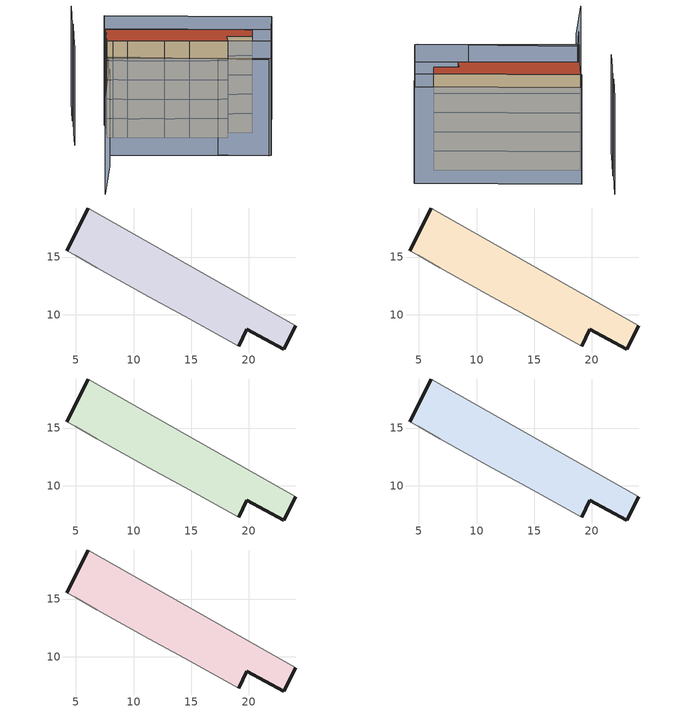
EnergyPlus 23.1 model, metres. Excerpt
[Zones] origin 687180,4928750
a59ca468382bb8e0_F0_whole
 floor ground (EU_floor_Construction): 24.07,9.02 23.02,7.02 19.8,8.72 19.14,7.27 14.44,9.85 11.32,11.57 6.81,14.05 4.93,15.14 4.2,15.56 6.07,19.25 z0
 wall outside (EU_wall_Construction): 6.07,19.25 4.2,15.56 / 19.14,7.27 19.8,8.72 23.02,7.02 24.07,9.02 z0:3
 wall adiabatic (EU_wall_Construction): 4.2,15.56 4.93,15.14 6.81,14.05 11.32,11.57 14.44,9.85 19.14,7.27 / 24.07,9.02 6.07,19.25 z0:3
a59ca468382bb8e0_F1_whole
 floor to a59ca468382bb8e0_F0_whole (EU_floor_Construction): 24.07,9.02 23.02,7.02 19.8,8.72 19.14,7.27 14.44,9.85 11.32,11.57 6.81,14.05 4.93,15.14 4.2,15.56 6.07,19.25 z3
 wall outside (EU_wall_Construction): 6.07,19.25 4.2,15.56 / 19.14,7.27 19.8,8.72 23.02,7.02 24.07,9.02 z3:6
 wall adiabatic (EU_wall_Construction): 4.2,15.56 4.93,15.14 6.81,14.05 11.32,11.57 14.44,9.85 19.14,7.27 / 24.07,9.02 6.07,19.25 z3:6
a59ca468382bb8e0_F2_whole
 floor to a59ca468382bb8e0_F1_whole (EU_floor_Construction): 24.07,9.02 23.02,7.02 19.8,8.72 19.14,7.27 14.44,9.85 11.32,11.57 6.81,14.05 4.93,15.14 4.2,15.56 6.07,19.25 z6
 wall outside (EU_wall_Construction): 6.07,19.25 4.2,15.56 / 19.14,7.27 19.8,8.72 23.02,7.02 24.07,9.02 z6:9
 wall adiabatic (EU_wall_Construction): 4.2,15.56 4.93,15.14 6.81,14.05 11.32,11.57 14.44,9.85 19.14,7.27 / 24.07,9.02 6.07,19.25 z6:9
a59ca468382bb8e0_F3_whole
 floor to a59ca468382bb8e0_F2_whole (EU_floor_Construction): 24.07,9.02 23.02,7.02 19.8,8.72 19.14,7.27 14.44,9.85 11.32,11.57 6.81,14.05 4.93,15.14 4.2,15.56 6.07,19.25 z9
 wall outside (EU_wall_Construction): 6.07,19.25 4.2,15.56 / 19.14,7.27 19.8,8.72 23.02,7.02 24.07,9.02 z9:12
 wall adiabatic (EU_wall_Construction): 4.2,15.56 4.93,15.14 6.81,14.05 11.32,11.57 14.44,9.85 19.14,7.27 / 24.07,9.02 6.07,19.25 z9:12
a59ca468382bb8e0_F4_whole
 floor to a59ca468382bb8e0_F3_whole (EU_floor_Construction): 24.07,9.02 23.02,7.02 19.8,8.72 19.14,7.27 14.44,9.85 11.32,11.57 6.81,14.05 4.93,15.14 4.2,15.56 6.07,19.25 z12
 wall outside (EU_wall_Construction): 6.07,19.25 4.2,15.56 / 19.14,7.27 19.8,8.72 23.02,7.02 24.07,9.02 z12:15
 wall adiabatic (EU_wall_Construction): 4.2,15.56 4.93,15.14 6.81,14.05 11.32,11.57 14.44,9.85 19.14,7.27 / 24.07,9.02 6.07,19.25 z12:15
 roof outside (EU_roof_Construction): 23.02,7.02 24.07,9.02 6.07,19.25 4.2,15.56 4.93,15.14 6.81,14.05 11.32,11.57 14.44,9.85 19.14,7.27 19.8,8.72 z15
shading: -5.19,-0.99 -0.05,7.01 / -0.71,6.56 1.77,10.71 / 1.77,10.71 21.24,-0.93 / 0.98,19.32 -0.97,15.46 / 2.88,22.88 0.84,19.03 / 5.61,28.39 2.73,22.96 / 4.2,15.56 24.57,4.26 / 24.57,4.26 21.7,-0.91 / 21.7,-0.91 1.33,10.39 / 1.33,10.39 4.2,15.56 / 26.42,7.69 5.89,19.36 / 5.89,19.36 8.1,23.25 / 8.1,23.25 28.64,11.58 / 28.64,11.58 26.42,7.69 z0:15
[Building]
EU S2 Campaign: North Axis=0; Terrain=City; Solar Distribution=FullExterior
[Site:Location]
Bologna: Latitude=44.5; Longitude=11.25; Time Zone=1; Elevation=37
[SizingPeriod:WeatherFileDays]
AnnualSizingPeriod: Begin Month=1; Begin Day of Month=1; End Month=12; End Day of Month=31; Day of Week for Start Day=Monday; Use Weather File Daylight Saving Period=No; Use Weather File Rain and Snow Indicators=No
[MATERIAL]
EU_InternalMass_Material: Roughness=MediumRough; Thickness=0.1; Conductivity=1; Density=1800; Specific Heat=900; Thermal Absorptance=0.9; Solar Absorptance=0.7; Visible Absorptance=0.7
[MATERIAL:NOMASS] Roughness=MediumRough; Thermal Absorptance=0.9; Solar Absorptance=0.7; Visible Absorptance=0.7
Name | Thermal Resistance
EU_wall_NoMass | 0.905828
EU_roof_NoMass | 0.37593
EU_floor_NoMass | 0.67114
[CONSTRUCTION]
EU_wall_Construction: EU_wall_NoMass
EU_roof_Construction: EU_roof_NoMass
EU_floor_Construction: EU_floor_NoMass
EU_InternalMass_Construction: EU_InternalMass_Material
[ZONE] Type=1; Multiplier=1; Ceiling Height=autocalculate; Floor Area=autocalculate; Part of Total Floor Area=Yes
Name | Volume
a59ca468382bb8e0_F0_whole | 233.621
a59ca468382bb8e0_F1_whole; a59ca468382bb8e0_F2_whole; a59ca468382bb8e0_F3_whole; a59ca468382bb8e0_F4_whole | 233.622
[INTERNALMASS] Construction=EU_InternalMass_Construction; Surface Area=77.8739
Name | Zone or ZoneList
a59ca468382bb8e0_F0_whole_EU_InternalMass | a59ca468382bb8e0_F0_whole
a59ca468382bb8e0_F1_whole_EU_InternalMass | a59ca468382bb8e0_F1_whole
a59ca468382bb8e0_F2_whole_EU_InternalMass | a59ca468382bb8e0_F2_whole
a59ca468382bb8e0_F3_whole_EU_InternalMass | a59ca468382bb8e0_F3_whole
a59ca468382bb8e0_F4_whole_EU_InternalMass | a59ca468382bb8e0_F4_whole
[OTHEREQUIPMENT] Fuel Type=Electricity; Design Level Calculation Method=Watts/Area; Power per Zone Floor Area=1; Fraction Latent=0; Fraction Radiant=0; Fraction Lost=0; Carbon Dioxide Generation Rate=0; EndUse Subcategory=EU_Step8_InternalGains
Name | Zone or ZoneList or Space or SpaceList | Schedule
EU_Step8_InternalGain_a59ca468382bb8e0_F0_whole_f000 | a59ca468382bb8e0_F0_whole | EU_Step8_GainSchedule_a59ca468382bb8e0_F0_whole_f000
EU_Step8_InternalGain_a59ca468382bb8e0_F1_whole_f000 | a59ca468382bb8e0_F1_whole | EU_Step8_GainSchedule_a59ca468382bb8e0_F1_whole_f000
EU_Step8_InternalGain_a59ca468382bb8e0_F2_whole_f000 | a59ca468382bb8e0_F2_whole | EU_Step8_GainSchedule_a59ca468382bb8e0_F2_whole_f000
EU_Step8_InternalGain_a59ca468382bb8e0_F3_whole_f000 | a59ca468382bb8e0_F3_whole | EU_Step8_GainSchedule_a59ca468382bb8e0_F3_whole_f000
EU_Step8_InternalGain_a59ca468382bb8e0_F4_whole_f000 | a59ca468382bb8e0_F4_whole | EU_Step8_GainSchedule_a59ca468382bb8e0_F4_whole_f000
[ZONEVENTILATION:DESIGNFLOWRATE] Schedule=EU_AlwaysOn; Design Flow Rate Calculation Method=AirChanges/Hour; Air Changes per Hour=0.73129; Ventilation Type=Natural; Fan Pressure Rise=0; Fan Total Efficiency=1; Constant Term Coefficient=1; Temperature Term Coefficient=0; Velocity Term Coefficient=0; Velocity Squared Term Coefficient=0; Minimum Indoor Temperature=-100; Maximum Indoor Temperature=100; Delta Temperature=-100; Minimum Outdoor Temperature=-100; Maximum Outdoor Temperature=100; Maximum Wind Speed=40
Name | Zone or ZoneList or Space or SpaceList
EU_ConstantAir_a59ca468382bb8e0_F0_whole | a59ca468382bb8e0_F0_whole
EU_ConstantAir_a59ca468382bb8e0_F1_whole | a59ca468382bb8e0_F1_whole
EU_ConstantAir_a59ca468382bb8e0_F2_whole | a59ca468382bb8e0_F2_whole
EU_ConstantAir_a59ca468382bb8e0_F3_whole | a59ca468382bb8e0_F3_whole
EU_ConstantAir_a59ca468382bb8e0_F4_whole | a59ca468382bb8e0_F4_whole
[HVACTEMPLATE:THERMOSTAT] Constant Heating Setpoint=20; Constant Cooling Setpoint=50
EU_HeatOnly_a59ca468382bb8e0_F0_whole; EU_HeatOnly_a59ca468382bb8e0_F1_whole; EU_HeatOnly_a59ca468382bb8e0_F2_whole; EU_HeatOnly_a59ca468382bb8e0_F3_whole; EU_HeatOnly_a59ca468382bb8e0_F4_whole
[HVACTEMPLATE:ZONE:IDEALLOADSAIRSYSTEM] System Availability Schedule=EU_AlwaysOn; Maximum Heating Supply Air Temperature=50; Minimum Cooling Supply Air Temperature=13; Maximum Heating Supply Air Humidity Ratio=0.0156; Minimum Cooling Supply Air Humidity Ratio=0.0077; Heating Limit=NoLimit; Cooling Limit=NoLimit; Heating Availability Schedule=EU_AlwaysOn; Cooling Availability Schedule=EU_CoolingOff; Dehumidification Control Type=ConstantSensibleHeatRatio; Cooling Sensible Heat Ratio=0.7; Dehumidification Setpoint=60; Humidification Control Type=None; Humidification Setpoint=30; Outdoor Air Method=None; Outdoor Air Flow Rate per Person=0.00944; Outdoor Air Flow Rate per Zone Floor Area=0; Outdoor Air Flow Rate per Zone=0; Demand Controlled Ventilation Type=None; Outdoor Air Economizer Type=NoEconomizer; Heat Recovery Type=None; Sensible Heat Recovery Effectiveness=0.7; Latent Heat Recovery Effectiveness=0.65
Name | Template Thermostat
a59ca468382bb8e0_F0_whole | EU_HeatOnly_a59ca468382bb8e0_F0_whole
a59ca468382bb8e0_F1_whole | EU_HeatOnly_a59ca468382bb8e0_F1_whole
a59ca468382bb8e0_F2_whole | EU_HeatOnly_a59ca468382bb8e0_F2_whole
a59ca468382bb8e0_F3_whole | EU_HeatOnly_a59ca468382bb8e0_F3_whole
a59ca468382bb8e0_F4_whole | EU_HeatOnly_a59ca468382bb8e0_F4_whole
[SIZING:ZONE] Zone Cooling Design Supply Air Temperature Input Method=SupplyAirTemperature; Zone Cooling Design Supply Air Temperature=13; Zone Heating Design Supply Air Temperature Input Method=SupplyAirTemperature; Zone Heating Design Supply Air Temperature=50; Zone Cooling Design Supply Air Humidity Ratio=0.008; Zone Heating Design Supply Air Humidity Ratio=0.008; Cooling Design Air Flow Method=DesignDay; Cooling Design Air Flow Rate=0; Cooling Minimum Air Flow per Zone Floor Area=0.000762; Cooling Minimum Air Flow=0; Cooling Minimum Air Flow Fraction=0.2; Heating Design Air Flow Method=DesignDay; Heating Design Air Flow Rate=0; Heating Maximum Air Flow per Zone Floor Area=0.002032; Heating Maximum Air Flow=0.141576; Heating Maximum Air Flow Fraction=0.3; Account for Dedicated Outdoor Air System=No; Dedicated Outdoor Air System Control Strategy=NeutralSupplyAir; Dedicated Outdoor Air Low Setpoint Temperature for Design=autosize; Dedicated Outdoor Air High Setpoint Temperature for Design=autosize; Zone Load Sizing Method=Sensible Load Only No Latent Load; Zone Latent Cooling Design Supply Air Humidity Ratio Input Method=HumidityRatioDifference; Zone Cooling Design Supply Air Humidity Ratio Difference=0.005; Zone Latent Heating Design Supply Air Humidity Ratio Input Method=HumidityRatioDifference; Zone Humidification Design Supply Air Humidity Ratio Difference=0.005
a59ca468382bb8e0_F0_whole; a59ca468382bb8e0_F1_whole; a59ca468382bb8e0_F2_whole; a59ca468382bb8e0_F3_whole; a59ca468382bb8e0_F4_whole
[SCHEDULE:CONSTANT]
Name | Hourly Value
EU_AlwaysOn | 1
EU_CoolingOff | 0
[SCHEDULE:FILE] Column Number=1; Rows to Skip at Top=0; Number of Hours of Data=8760; Column Separator=Comma; Interpolate to Timestep=No; Minutes per Item=60; Adjust Schedule for Daylight Savings=Yes
Name | File
EU_Step8_GainSchedule_a59ca468382bb8e0_F0_whole_f000 | ../../schedules/a59ca468382bb8e0/a59ca468382bb8e0_F0_whole_f000_gain.csv
EU_Step8_GainSchedule_a59ca468382bb8e0_F1_whole_f000 | ../../schedules/a59ca468382bb8e0/a59ca468382bb8e0_F1_whole_f000_gain.csv
EU_Step8_GainSchedule_a59ca468382bb8e0_F2_whole_f000 | ../../schedules/a59ca468382bb8e0/a59ca468382bb8e0_F2_whole_f000_gain.csv
EU_Step8_GainSchedule_a59ca468382bb8e0_F3_whole_f000 | ../../schedules/a59ca468382bb8e0/a59ca468382bb8e0_F3_whole_f000_gain.csv
EU_Step8_GainSchedule_a59ca468382bb8e0_F4_whole_f000 | ../../schedules/a59ca468382bb8e0/a59ca468382bb8e0_F4_whole_f000_gain.csv
